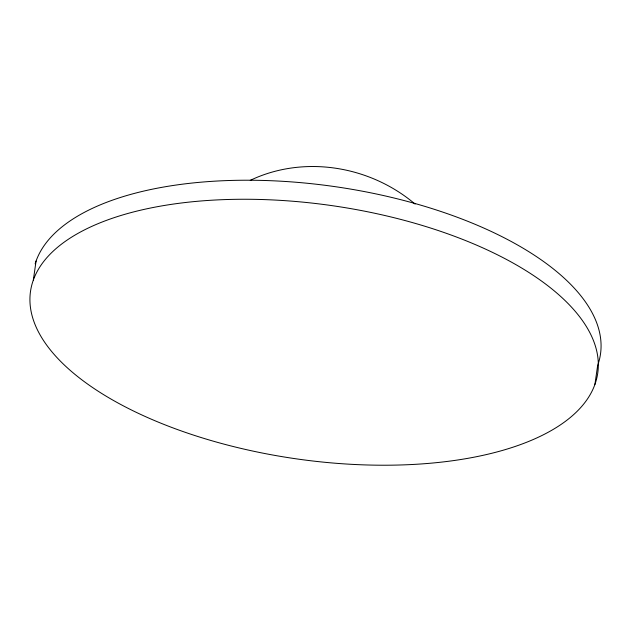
<?xml version="1.0" encoding="UTF-8"?>
<svg xmlns="http://www.w3.org/2000/svg" width="631" height="631" viewBox="0 0 631 631"><rect width="100%" height="100%" fill="white"/><g stroke="black" fill="none" stroke-linecap="round" stroke-linejoin="round"><path stroke-width="0.95" d="M33.333 280.069L36.077 261.029M594.923 384.405A286.545 127.856 8.2 0 0 211.724 200.216A286.545 127.856 8.2 0 0 135.744 412.09A286.545 127.856 8.2 0 0 594.923 384.405L597.667 365.373A286.545 127.856 8.2 0 0 357.517 190.294A286.545 127.856 8.2 0 0 35.147 263.845M250.27 180.356A143.269 127.691 19.7 0 1 415.08 204.073"/></g></svg>
